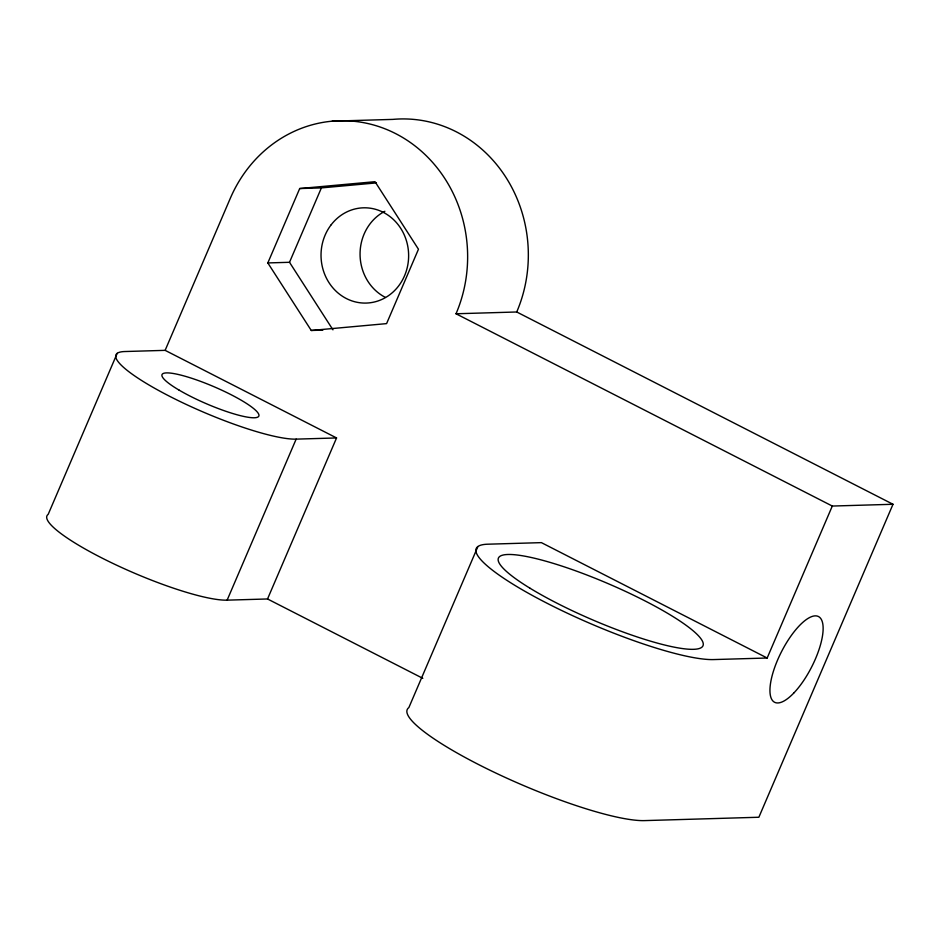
<?xml version="1.0" encoding="UTF-8"?>
<svg xmlns="http://www.w3.org/2000/svg" width="940" height="940" viewBox="0 0 940 940"><rect width="100%" height="100%" fill="white"/><g stroke="black" fill="none" stroke-linecap="round" stroke-linejoin="round"><path stroke-width="1.41" d="M117.195 353.334L48.187 514.356A102.789 18.201 23.2 0 0 112.553 563.248A102.789 18.201 23.2 0 0 227.128 600.155L267.536 598.968L422.812 678.327M267.536 598.968L336.555 437.946L296.147 439.133A102.789 18.201 23.2 0 1 170.034 396.515A102.789 18.201 23.2 0 1 124.738 351.537L165.135 350.35L230.265 198.399A135.383 124.48 88.3 0 1 395.634 133.609A135.383 124.48 88.3 0 1 456.029 313.772L832.3 506.049L893 504.275L758.862 817.248L644.546 820.608A135.383 23.97 23.2 0 1 493.641 771.999A135.383 23.97 23.2 0 1 408.853 707.597L477.873 546.575M267.829 262.93L299.707 188.541L375.025 181.69L418.464 249.229L386.587 323.619L311.269 330.469L267.829 262.93L289.508 262.295L332.948 329.834M289.508 262.295L321.386 187.906L376.435 182.9M227.128 600.155L296.147 439.133M767.169 658.012L541.405 542.639L487.801 544.201A135.383 23.97 23.2 0 0 547.468 603.457A135.383 23.97 23.2 0 0 713.554 659.575L767.169 658.012L832.3 506.049M332.161 121.178L392.873 119.392A135.383 124.48 88.3 0 1 516.73 311.986L893 504.275M299.707 188.541L321.386 187.906M456.029 313.772L516.73 311.986M311.269 330.469L322.831 330.128M165.135 350.35L336.555 437.946M385.377 297.392A47.635 43.792 88.3 0 1 360.055 254.376A47.635 43.792 88.3 0 1 384.871 211.277M793.666 693.168A48.14 16.897 -62.9 0 0 820.867 618.696A48.14 16.897 -62.9 0 0 775.101 666.284A48.14 16.897 -62.9 0 0 793.666 693.168M331.244 224.684A47.635 43.792 88.3 0 0 357.271 302.328A47.635 43.792 88.3 0 0 405.974 239.324A47.635 43.792 88.3 0 0 331.244 224.684M529.796 588.087A111.32 19.717 23.2 0 0 700.37 648.107A111.32 19.717 23.2 0 0 571.873 569.476A111.32 19.717 23.2 0 0 529.796 588.087M179.094 390.112A52.652 9.318 23.2 0 0 258.195 416.843A52.652 9.318 23.2 0 0 194.028 379.043A52.652 9.318 23.2 0 0 179.094 390.112"/></g></svg>
